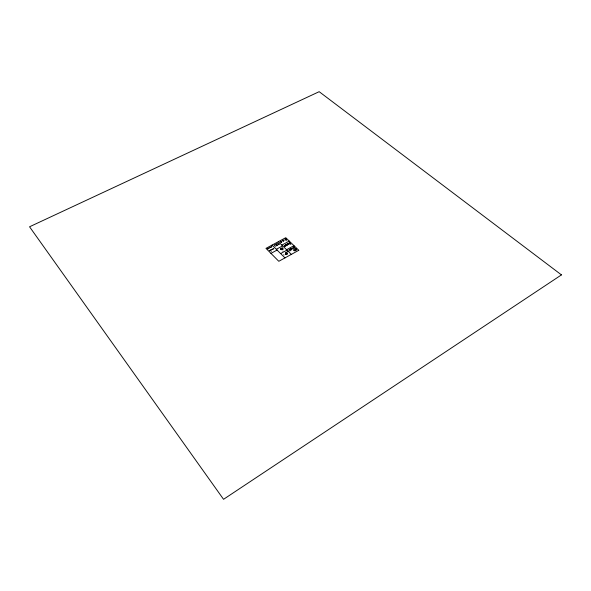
<?xml version="1.0" encoding="UTF-8"?>
<svg xmlns="http://www.w3.org/2000/svg" width="591" height="591" viewBox="0 0 591 591"><rect width="100%" height="100%" fill="white"/><g stroke="black" fill="none" stroke-linecap="round" stroke-linejoin="round"><path stroke-width="0.89" d="M282.86 251.145L282.971 251.131M285.837 254.108L285.379 253.45M287.366 253.199C287.669 255.312 285.645 252.401 285.793 253.879M285.771 253.761C286.665 254.477 287.123 253.074 286.635 252.379M287.359 253.369C286.546 252.158 286.805 253.746 285.741 254.086M282.757 248.257L282.114 249.387L282.919 248.471M285.431 253.524C285.335 254.839 285.35 252.505 286.642 252.061M286.007 253.244L286.642 252.527M286.487 253.221L286.458 252.608M287.086 254.137L287.071 253.391M280.74 249.003L281.56 249.69L282.188 248.523M281.205 248.205L280.747 248.914M281.804 249.712L282.321 249.439M282.21 248.183L282.963 249.121M294.059 250.673L293.86 250.429M271.335 251.426L270.818 250.857M281.626 249.217L281.575 248.759L281.966 249.668M282.343 248.227L281.575 248.781L280.747 248.368M283.724 254.706L284.027 255.031M287.581 251.035L287.329 250.931M290.58 244.246L290.942 244.563M287.677 251.205L288.09 251.537M286.502 240.581L286.871 240.81M290.292 249.195L290.809 248.427L290.292 249.195L291.237 249.276L290.809 248.427M293.55 247.407L294.074 246.639L293.55 247.407L294.495 247.496L294.074 246.639M290.683 249.579L291.208 248.811M293.949 247.792L294.466 247.023M295.301 248.671L296.246 248.752L295.722 249.528L295.301 248.671L295.722 249.528M295.33 249.136L295.855 248.368M295.699 249.055L296.246 248.752M286.569 249.72L293.986 245.664M280.636 253.569L286.96 250.111M276.337 249.299L282.646 245.863M284.293 245.62L285.239 245.701L284.714 246.469L284.293 245.62L284.714 246.469M285.534 244.947L286.472 245.029L285.955 245.797L285.534 244.947L285.955 245.797M286.768 244.275L287.706 244.356L287.189 245.125L286.768 244.275L287.189 245.125M288.002 243.603L288.94 243.684L288.423 244.452L288.002 243.603L288.423 244.452M289.235 242.931L290.174 243.019L289.656 243.78L289.235 242.931L289.656 243.78M270.959 253.384L277.09 250.045M284.323 246.085L284.847 245.317M286.798 244.74L287.315 243.972M288.031 244.068L288.548 243.307M289.265 243.403L289.782 242.635M284.685 246.004L285.239 245.701M285.926 245.331L286.472 245.029M287.16 244.659L287.706 244.356M288.393 243.987L288.94 243.684M289.627 243.315L290.174 243.019M281.087 242.369L281.087 241.933L281.043 242.317M281.73 241.948L281.7 241.593M283.281 241.18L283.274 240.744L283.229 241.135M283.894 240.411L283.894 240.847L283.82 240.448M285.468 239.998L285.46 239.562L285.416 239.953M286.147 239.628L286.103 239.584M281.87 245.102L289.265 241.084M280.577 241.542L280.651 241.941L280.651 241.505M281.198 241.209L281.272 241.608M282.771 240.352L282.845 240.751L282.838 240.315M283.458 240.419L283.458 239.983L283.525 240.382M284.958 239.17L284.98 239.525M285.645 239.244L285.638 238.808L285.712 239.207M281.634 241.63L281.708 242.037M287.004 253.428L286.812 254.056M273.773 248.523L272.754 249.395L271.867 249.291M271.129 249.794L269.326 250.673M271.232 249.897L269.43 250.776M271.734 246.484L270.419 247.4M271.838 246.595L270.818 247.459L269.939 247.356M269.2 247.858L267.878 248.774M269.304 247.961L268.277 248.833L267.398 248.73M273.663 248.419L272.348 249.336M281.493 248.708L280.91 249.638L281.213 249.328M281.405 248.648L282.202 247.718M282.941 249.254L282.409 249.683M285.926 252.276L286.48 252.756M294.096 247.104L294.495 247.496M295.877 248.833L296.276 249.225M289.812 243.1L290.203 243.485M293.52 246.942L293.919 247.326M288.578 243.773L288.969 244.157M287.344 244.445L287.736 244.829M290.838 248.892L291.237 249.276M290.262 248.722L290.654 249.114M284.877 245.79L285.268 246.174M278.383 241.667L291.319 254.396M272.089 245.066L284.973 257.898M286.081 244.644L286.11 245.117M561.45 274.889L223.546 499.314L29.55 226.781L319.17 91.686L561.45 274.889M296.084 250.2L294.746 250.939L293.771 249.993L295.116 249.254L296.084 250.2M298.765 250.296L278.804 261.296L265.98 248.368L285.763 237.685L298.765 250.296M290.078 249.313L288.733 250.045L289.693 250.99L291.038 250.252L290.078 249.313M293.335 247.526L291.998 248.257L292.966 249.195L294.303 248.464L293.335 247.526M277.016 245.361L275.354 246.255L274.202 245.11L275.857 244.216L277.016 245.361M279.218 244.164L277.563 245.058L276.403 243.913L278.058 243.019L279.218 244.164M286.103 238.734L285.364 238.69L286.576 239.074L286.103 238.734"/></g></svg>
